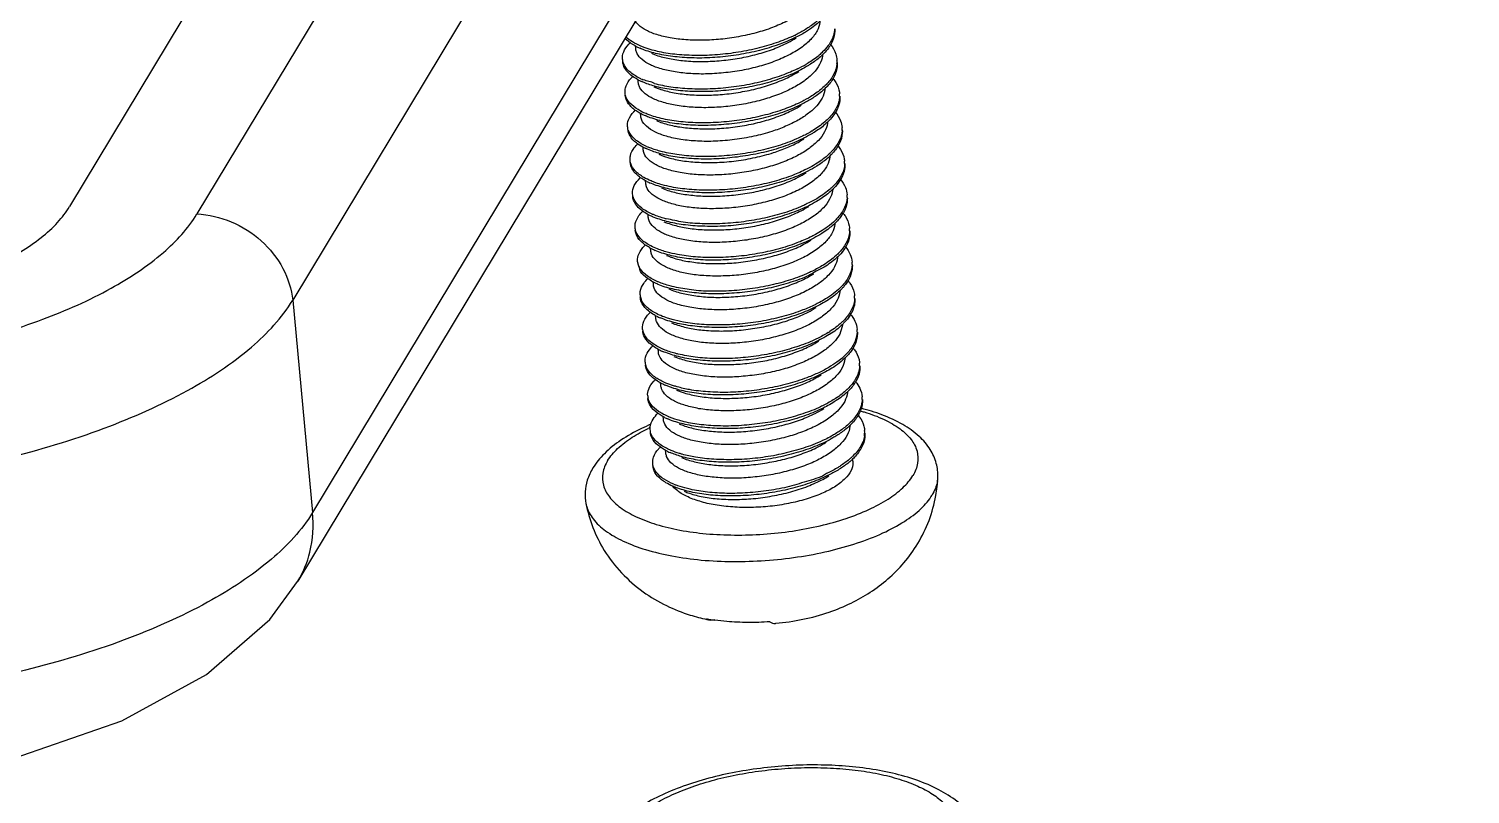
# Model space of a CAD drawing. Header units: millimetres. Extents: x 1833 to 2194, y -395 to -144.
# Drawn here: x 2011.64 to 2027.15, y -367.49 to -359.26 of the extents above; entities that cross this region are included whole.
import ezdxf

# ---------------------------------------------------------------- set-up
doc = ezdxf.new("R2010")
doc.units = ezdxf.units.MM
doc.layers.add('3_ALL_AXES', color=7, linetype='Continuous')

msp = doc.modelspace()

# ---------------------------------------------------------------- linework, layer by layer
at = {"color": 7, "linetype": 'Continuous'}
for p, q in [((2024.485, -340.573), (2012.082, -361.171)), ((2025.869, -340.629), (2013.452, -361.25)), ((2026.899, -341.558), (2014.482, -362.179)), ((2027.146, -343.787), (2014.696, -364.463)), ((2026.989, -344.523), (2014.537, -365.202)), ((2014.482, -362.179), (2014.696, -364.463)), ((2018.473, -362.708), (2018.472, -362.707)), ((2014.535, -365.205), (2014.537, -365.202))]:
    msp.add_line(p, q, dxfattribs=at)
msp.add_lwpolyline([(2008.308, -367.42), (2009.27, -367.422), (2010.432, -367.312), (2011.569, -367.076), (2012.644, -366.703), (2013.556, -366.205), (2014.235, -365.612), (2014.535, -365.205)], dxfattribs=at)
for centre, radius, start, end in [((2019.212, -357.947), 1.535, 296.0234, 296.3529), ((2018.468, -358.884), 0.634, 241.7882, 243.2076), ((2018.499, -358.823), 0.703, 243.2417, 246.4124), ((2019.312, -358.456), 1.37, 295.8692, 300.4412), ((2019.389, -358.589), 1.217, 300.5067, 301.4317), ((2020.082, -359.613), 0.255, 355.0768, 4.4166), ((2018.493, -359.249), 0.631, 241.7849, 243.4554), ((2018.556, -359.087), 0.781, 244.9925, 247.14), ((2018.527, -359.181), 0.707, 243.4561, 244.9939), ((2018.554, -359.124), 0.77, 244.9839, 246.3393), ((2020.109, -359.974), 0.255, 358.0437, 4.0559), ((2018.554, -359.546), 0.704, 243.2236, 246.4004), ((2019.447, -359.322), 1.208, 301.0128, 301.4318), ((2020.139, -360.338), 0.252, 356.4729, 4.46), ((2018.544, -359.98), 0.625, 241.7032, 243.4056), ((2018.617, -359.797), 0.797, 245.6397, 247.1227), ((2018.768, -359.342), 1.277, 254.7664, 254.9106), ((2020.16, -360.699), 0.258, 358.078, 4.0368), ((2018.609, -360.269), 0.707, 243.2093, 246.3885), ((2020.196, -361.063), 0.249, 357.8726, 4.4816), ((2018.597, -360.707), 0.622, 241.7062, 243.3758), ((2018.642, -360.617), 0.722, 243.4172, 246.4188), ((2018.677, -360.506), 0.814, 246.276, 247.115), ((2020.211, -361.424), 0.261, 358.1258, 4.0449), ((2018.632, -361.054), 0.639, 240.7791, 243.1819), ((2018.664, -360.991), 0.71, 243.2012, 246.3773), ((2019.571, -360.799), 1.176, 301.6143, 302.0417), ((2020.255, -361.787), 0.244, 358.2334, 4.5042), ((2018.386, -362.108), 0.168, 184.3956, 200.5575), ((2018.651, -361.433), 0.621, 241.711, 243.3431), ((2018.692, -361.349), 0.714, 243.3834, 246.4346), ((2018.738, -361.214), 0.832, 246.9014, 247.1174), ((2020.264, -362.149), 0.262, 358.181, 4.0766), ((2018.693, -361.766), 0.654, 241.5211, 243.1715), ((2018.72, -361.712), 0.715, 243.1976, 246.3675), ((2019.913, -361.911), 0.692, 313.0814, 314.4017), ((2019.635, -361.54), 1.158, 301.6128, 302.5672), ((2020.311, -362.512), 0.242, 358.1713, 4.4625), ((2018.705, -362.157), 0.622, 241.7187, 243.3105), ((2018.744, -362.08), 0.708, 243.3495, 246.4404), ((2018.442, -362.832), 0.17, 184.6065, 202.2851), ((2020.317, -362.875), 0.263, 358.2367, 4.1272), ((2018.446, -363.198), 0.146, 183.7945, 193.9979), ((2018.754, -362.477), 0.67, 242.3277, 243.1713), ((2018.777, -362.431), 0.72, 243.2013, 246.3591), ((2019.972, -362.641), 0.686, 313.824, 314.4304), ((2019.999, -362.694), 0.65, 314.3305, 316.1967), ((2020.366, -363.237), 0.242, 358.1292, 4.3922), ((2018.762, -362.878), 0.626, 241.7458, 243.2529), ((2018.796, -362.81), 0.703, 243.2894, 246.4328), ((2018.856, -362.64), 0.858, 247.4258, 248.1211), ((2020.372, -363.6), 0.262, 350.9746, 4.1995), ((2018.794, -363.227), 0.641, 241.8346, 243.4797), ((2018.822, -363.173), 0.702, 243.4682, 244.253), ((2018.843, -363.128), 0.752, 244.2617, 246.3388), ((2020.03, -363.396), 0.683, 312.9653, 314.3703), ((2018.787, -363.99), 0.29, 220.8744, 221.9583), ((2018.912, -363.358), 0.865, 247.4214, 248.7187), ((2019.336, -363.428), 2.213, 259.6278, 261.8465)]:
    msp.add_arc(centre, radius, start, end, dxfattribs=at)
for points, start_tangent, end_tangent in [([(2020.095, -358.917), (2020.028, -359.009), (2019.928, -359.095), (2019.797, -359.175), (2019.641, -359.244), (2019.466, -359.301), (2019.277, -359.343), (2019.084, -359.37), (2018.894, -359.381), (2018.711, -359.376), (2018.542, -359.355), (2018.397, -359.32), (2018.283, -359.273), (2018.201, -359.215), (2018.165, -359.172)], (-0.461701, -0.887036), (-0.518286, 0.855207)), ([(2020.155, -359.144), (2020.048, -359.231), (2019.998, -359.264)], (-0.713853, -0.700296), (-0.851895, -0.523712)), ([(2020.168, -359.16), (2020.05, -359.258), (2020.01, -359.285)], (-0.69677, -0.717295), (-0.846397, -0.532552)), ([(2020.153, -359.173), (2020.152, -359.186), (2020.122, -359.279)], (-0.061491, -0.998108), (-0.461701, -0.887036)), ([(2020.122, -359.279), (2020.054, -359.372), (2019.95, -359.461), (2019.814, -359.542), (2019.656, -359.611), (2019.48, -359.667), (2019.288, -359.709), (2019.09, -359.734), (2018.899, -359.744), (2018.719, -359.737), (2018.556, -359.715), (2018.414, -359.679), (2018.302, -359.631), (2018.223, -359.573), (2018.179, -359.507), (2018.172, -359.471)], (-0.461701, -0.887036), (-0.075261, 0.997164)), ([(2020.01, -359.285), (2019.895, -359.349), (2019.709, -359.427), (2019.502, -359.491), (2019.28, -359.536), (2019.052, -359.564), (2018.828, -359.572), (2018.617, -359.561), (2018.427, -359.532), (2018.265, -359.486), (2018.218, -359.467)], (-0.846397, -0.532552), (-0.916165, 0.400801)), ([(2019.885, -359.326), (2019.707, -359.4), (2019.5, -359.463), (2019.278, -359.509), (2019.05, -359.537), (2018.826, -359.545), (2018.615, -359.534), (2018.425, -359.505), (2018.35, -359.486)], (-0.898612, -0.438743), (-0.964323, 0.264729)), ([(2019.998, -359.264), (2019.893, -359.322)], (-0.851895, -0.523712), (-0.896075, -0.443903)), ([(2020.31, -359.258), (2020.298, -359.33), (2020.242, -359.438), (2020.182, -359.507)], (-0.033845, -0.999427), (-0.714369, -0.699769)), ([(2020.312, -359.258), (2020.3, -359.357), (2020.244, -359.465), (2020.197, -359.521)], (0.072144, -0.997394), (-0.693561, -0.720398)), ([(2018.03, -359.583), (2018.029, -359.571), (2018.052, -359.485), (2018.115, -359.406)], (-0.081859, 0.996644), (0.726354, 0.687321)), ([(2018.169, -359.443), (2018.139, -359.426), (2018.055, -359.358)], (-0.881151, 0.472834), (-0.663056, 0.74857)), ([(2018.228, -359.445), (2018.137, -359.399), (2018.064, -359.343)], (-0.922986, 0.384833), (-0.703834, 0.710364)), ([(2018.35, -359.486), (2018.263, -359.459), (2018.228, -359.445)], (-0.964323, 0.264729), (-0.922986, 0.384833)), ([(2018.34, -359.52), (2018.41, -359.547), (2018.552, -359.582), (2018.718, -359.604), (2018.901, -359.609), (2019.093, -359.599), (2019.288, -359.573), (2019.476, -359.531), (2019.652, -359.475), (2019.81, -359.405), (2019.897, -359.356)], (0.915651, -0.401975), (0.846135, 0.532968)), ([(2020.264, -359.427), (2020.265, -359.428), (2020.323, -359.529), (2020.336, -359.594)], (0.639691, -0.768632), (0.076345, -0.997081)), ([(2018.034, -359.609), (2018.03, -359.583)], (-0.244239, 0.969715), (-0.081859, 0.996644)), ([(2018.195, -359.805), (2018.12, -359.756), (2018.053, -359.68), (2018.032, -359.61)], (-0.881057, 0.473011), (-0.081859, 0.996644)), ([(2018.226, -359.795), (2018.118, -359.729), (2018.051, -359.653), (2018.034, -359.609)], (-0.906149, 0.422958), (-0.244239, 0.969715)), ([(2020.149, -359.642), (2020.082, -359.733), (2019.982, -359.82), (2019.852, -359.899), (2019.697, -359.968), (2019.522, -360.025), (2019.332, -360.068), (2019.139, -360.095), (2018.949, -360.106), (2018.766, -360.101), (2018.597, -360.08), (2018.451, -360.045), (2018.336, -359.997), (2018.254, -359.939), (2018.207, -359.873), (2018.199, -359.834)], (-0.461701, -0.887036), (-0.076188, 0.997094)), ([(2020.037, -359.647), (2020.008, -359.665), (2019.838, -359.75), (2019.641, -359.822), (2019.425, -359.877), (2019.2, -359.914), (2018.973, -359.932), (2018.754, -359.931), (2018.552, -359.912), (2018.374, -359.875), (2018.245, -359.829)], (-0.84681, -0.531895), (-0.9159, 0.401405)), ([(2020.182, -359.507), (2020.144, -359.542), (2020.023, -359.628)], (-0.714369, -0.699769), (-0.85322, -0.521552)), ([(2020.197, -359.521), (2020.146, -359.569), (2020.037, -359.647)], (-0.693561, -0.720398), (-0.84681, -0.531895)), ([(2020.18, -359.534), (2020.179, -359.548), (2020.149, -359.642)], (-0.05172, -0.998662), (-0.461701, -0.887036)), ([(2020.336, -359.635), (2020.304, -359.743), (2020.228, -359.85), (2020.209, -359.869)], (-0.0866, -0.996243), (-0.713686, -0.700465)), ([(2020.339, -359.621), (2020.338, -359.662), (2020.306, -359.771), (2020.23, -359.877), (2020.222, -359.885)], (0.076345, -0.997081), (-0.696129, -0.717917)), ([(2018.057, -359.946), (2018.061, -359.893), (2018.106, -359.808), (2018.142, -359.768)], (-0.068841, 0.997628), (0.724635, 0.689133)), ([(2018.374, -359.848), (2018.372, -359.847), (2018.253, -359.806)], (-0.963812, 0.266583), (-0.921361, 0.388707)), ([(2018.367, -359.883), (2018.441, -359.91), (2018.586, -359.946), (2018.755, -359.967), (2018.938, -359.972), (2019.128, -359.961), (2019.321, -359.934), (2019.511, -359.891), (2019.686, -359.834), (2019.842, -359.765), (2019.924, -359.718)], (0.915639, -0.402002), (0.846151, 0.532944)), ([(2019.91, -359.689), (2019.836, -359.723), (2019.639, -359.794), (2019.423, -359.85), (2019.198, -359.887), (2018.971, -359.905), (2018.752, -359.904), (2018.55, -359.885), (2018.374, -359.848)], (-0.899257, -0.437421), (-0.963812, 0.266583)), ([(2020.293, -359.791), (2020.325, -359.837), (2020.362, -359.941), (2020.364, -359.956)], (0.635332, -0.772239), (0.071243, -0.997459)), ([(2018.062, -359.977), (2018.057, -359.946)], (-0.267055, 0.963681), (-0.068841, 0.997628)), ([(2020.209, -359.869), (2020.11, -359.95), (2020.052, -359.989)], (-0.713686, -0.700465), (-0.852039, -0.523479)), ([(2020.222, -359.885), (2020.113, -359.978), (2020.064, -360.01)], (-0.696129, -0.717917), (-0.846417, -0.532521)), ([(2020.207, -359.897), (2020.206, -359.91), (2020.176, -360.004)], (-0.057805, -0.998328), (-0.461701, -0.887036)), ([(2018.236, -360.175), (2018.199, -360.155), (2018.11, -360.084), (2018.064, -360.004), (2018.059, -359.973)], (-0.892466, 0.451115), (-0.068841, 0.997628)), ([(2018.282, -360.17), (2018.197, -360.127), (2018.108, -360.057), (2018.062, -359.977)], (-0.922793, 0.385295), (-0.267055, 0.963681)), ([(2020.064, -360.01), (2019.959, -360.069), (2019.775, -360.148), (2019.568, -360.212), (2019.347, -360.259), (2019.12, -360.288), (2018.895, -360.297), (2018.683, -360.287), (2018.492, -360.259), (2018.328, -360.214), (2018.272, -360.192)], (-0.846417, -0.532521), (-0.916094, 0.400964)), ([(2018.394, -360.245), (2018.459, -360.27), (2018.603, -360.307), (2018.771, -360.328), (2018.951, -360.334), (2019.143, -360.324), (2019.34, -360.298), (2019.533, -360.255), (2019.709, -360.198), (2019.864, -360.13), (2019.951, -360.081)], (0.915693, -0.401877), (0.846136, 0.532967)), ([(2019.939, -360.051), (2019.773, -360.121), (2019.566, -360.185), (2019.345, -360.232), (2019.118, -360.26), (2018.893, -360.27), (2018.681, -360.26), (2018.49, -360.232), (2018.403, -360.211)], (-0.898624, -0.43872), (-0.964213, 0.26513)), ([(2020.176, -360.004), (2020.118, -360.087), (2020.03, -360.167), (2019.917, -360.241), (2019.783, -360.307), (2019.635, -360.362)], (-0.461701, -0.887036), (-0.951995, -0.306113)), ([(2020.052, -359.989), (2019.957, -360.042), (2019.939, -360.051)], (-0.852039, -0.523479), (-0.898624, -0.43872)), ([(2020.364, -359.983), (2020.354, -360.048), (2020.301, -360.156), (2020.204, -360.26), (2020.077, -360.353)], (-0.033647, -0.999434), (-0.853253, -0.521498)), ([(2020.366, -359.983), (2020.356, -360.076), (2020.303, -360.183), (2020.251, -360.245)], (0.071243, -0.997459), (-0.693397, -0.720556)), ([(2018.084, -360.308), (2018.083, -360.3), (2018.104, -360.215), (2018.169, -360.131)], (-0.079745, 0.996815), (0.72616, 0.687525)), ([(2019.635, -360.362), (2019.441, -360.414), (2019.235, -360.449), (2019.029, -360.467), (2018.836, -360.466), (2018.658, -360.448), (2018.502, -360.414), (2018.376, -360.366), (2018.287, -360.307), (2018.236, -360.239), (2018.226, -360.196)], (-0.951995, -0.306113), (-0.079034, 0.996872)), ([(2018.403, -360.211), (2018.326, -360.187), (2018.282, -360.17)], (-0.964213, 0.26513), (-0.922793, 0.385295)), ([(2020.251, -360.245), (2020.206, -360.288), (2020.091, -360.372)], (-0.693397, -0.720556), (-0.8468, -0.531911)), ([(2020.234, -360.259), (2020.233, -360.273), (2020.203, -360.367)], (-0.054271, -0.998526), (-0.461701, -0.887036)), ([(2020.318, -360.152), (2020.375, -360.247), (2020.391, -360.319)], (0.638576, -0.769559), (0.07715, -0.997019)), ([(2018.088, -360.334), (2018.084, -360.308)], (-0.245224, 0.969466), (-0.079745, 0.996815)), ([(2018.248, -360.53), (2018.179, -360.485), (2018.11, -360.41), (2018.086, -360.335)], (-0.880386, 0.474257), (-0.079745, 0.996815)), ([(2018.288, -360.523), (2018.177, -360.458), (2018.108, -360.382), (2018.088, -360.334)], (-0.910923, 0.412577), (-0.245224, 0.969466)), ([(2020.203, -360.367), (2020.136, -360.458), (2020.036, -360.545), (2019.907, -360.624), (2019.752, -360.693), (2019.577, -360.75), (2019.387, -360.793), (2019.193, -360.82), (2019.004, -360.831), (2018.821, -360.826), (2018.651, -360.805), (2018.505, -360.769), (2018.39, -360.722), (2018.308, -360.664), (2018.261, -360.598), (2018.253, -360.559)], (-0.461701, -0.887036), (-0.076117, 0.997099)), ([(2019.964, -360.414), (2019.901, -360.443), (2019.705, -360.516)], (-0.89937, -0.437189), (-0.954344, -0.298709)), ([(2020.091, -360.372), (2020.071, -360.384), (2019.903, -360.47), (2019.707, -360.543)], (-0.8468, -0.531911), (-0.954344, -0.298709)), ([(2020.069, -360.357), (2019.964, -360.414)], (-0.857044, -0.515244), (-0.89937, -0.437189)), ([(2020.391, -360.354), (2020.361, -360.462), (2020.287, -360.568), (2020.263, -360.594)], (-0.062198, -0.998064), (-0.713603, -0.70055)), ([(2020.393, -360.346), (2020.393, -360.381), (2020.363, -360.489), (2020.289, -360.596), (2020.276, -360.61)], (0.07715, -0.997019), (-0.695573, -0.718455)), ([(2018.111, -360.671), (2018.114, -360.623), (2018.156, -360.538), (2018.196, -360.493)], (-0.071336, 0.997452), (0.72449, 0.689285)), ([(2018.299, -360.554), (2018.29, -360.55), (2018.265, -360.538)], (-0.91599, 0.401201), (-0.894088, 0.447892)), ([(2019.707, -360.543), (2019.492, -360.599), (2019.267, -360.637), (2019.04, -360.657), (2018.821, -360.657), (2018.617, -360.638), (2018.438, -360.602), (2018.299, -360.554)], (-0.954344, -0.298709), (-0.91599, 0.401201)), ([(2018.433, -360.574), (2018.307, -360.531)], (-0.964862, 0.262757), (-0.921295, 0.388865)), ([(2019.705, -360.516), (2019.49, -360.572), (2019.265, -360.61), (2019.038, -360.63), (2018.819, -360.63), (2018.615, -360.611), (2018.436, -360.575)], (-0.954344, -0.298709), (-0.96552, 0.260328)), ([(2019.652, -360.59), (2019.8, -360.535), (2019.934, -360.47), (2019.978, -360.443)], (0.951995, 0.306113), (0.846306, 0.532698)), ([(2020.346, -360.516), (2020.375, -360.556), (2020.415, -360.659), (2020.418, -360.681)], (0.636248, -0.771485), (0.070835, -0.997488)), ([(2018.118, -360.707), (2018.111, -360.671)], (-0.295972, 0.955197), (-0.071336, 0.997452)), ([(2018.29, -360.9), (2018.26, -360.883), (2018.168, -360.813), (2018.12, -360.734), (2018.113, -360.698)], (-0.892367, 0.451311), (-0.071336, 0.997452)), ([(2018.336, -360.895), (2018.258, -360.856), (2018.166, -360.786), (2018.118, -360.707)], (-0.922586, 0.385792), (-0.295972, 0.955197)), ([(2020.23, -360.729), (2020.162, -360.822), (2020.058, -360.912), (2019.921, -360.993), (2019.763, -361.061), (2019.587, -361.116), (2019.397, -361.158), (2019.2, -361.184), (2019.009, -361.193), (2018.828, -361.187), (2018.665, -361.165), (2018.524, -361.129), (2018.411, -361.081), (2018.331, -361.023), (2018.287, -360.957), (2018.28, -360.921)], (-0.461701, -0.887036), (-0.074976, 0.997185)), ([(2020.118, -360.735), (2020.023, -360.789), (2019.841, -360.869), (2019.635, -360.934), (2019.414, -360.982), (2019.187, -361.011), (2018.962, -361.022), (2018.749, -361.013), (2018.556, -360.986), (2018.391, -360.942), (2018.326, -360.917)], (-0.846454, -0.532461), (-0.916023, 0.401127)), ([(2018.421, -360.608), (2018.518, -360.643), (2018.675, -360.677), (2018.853, -360.694), (2019.047, -360.695), (2019.252, -360.678), (2019.458, -360.642), (2019.652, -360.59)], (0.91558, -0.402137), (0.951995, 0.306113)), ([(2020.106, -360.714), (2020.021, -360.762), (2019.992, -360.776)], (-0.852199, -0.523217), (-0.898655, -0.438657)), ([(2020.263, -360.594), (2020.172, -360.67), (2020.106, -360.714)], (-0.713603, -0.70055), (-0.852199, -0.523217)), ([(2020.276, -360.61), (2020.175, -360.697), (2020.118, -360.735)], (-0.695573, -0.718455), (-0.846454, -0.532461)), ([(2020.261, -360.622), (2020.26, -360.635), (2020.23, -360.729)], (-0.054783, -0.998498), (-0.461701, -0.887036)), ([(2020.418, -360.708), (2020.41, -360.767), (2020.359, -360.875), (2020.29, -360.956)], (-0.033131, -0.999451), (-0.714531, -0.699604)), ([(2020.42, -360.708), (2020.412, -360.794), (2020.361, -360.902), (2020.305, -360.97)], (0.070835, -0.997488), (-0.693203, -0.720742)), ([(2018.137, -361.033), (2018.137, -361.03), (2018.155, -360.945), (2018.218, -360.861), (2018.223, -360.855)], (-0.076495, 0.99707), (0.726049, 0.687643)), ([(2018.448, -360.97), (2018.518, -360.997), (2018.66, -361.032), (2018.826, -361.053), (2019.008, -361.059), (2019.2, -361.049), (2019.395, -361.023), (2019.583, -360.981), (2019.76, -360.925), (2019.918, -360.855), (2020.005, -360.806)], (0.915653, -0.40197), (0.846134, 0.53297)), ([(2019.992, -360.776), (2019.839, -360.842), (2019.633, -360.907), (2019.412, -360.955), (2019.185, -360.984), (2018.96, -360.995), (2018.747, -360.986), (2018.554, -360.959), (2018.457, -360.936)], (-0.898655, -0.438657), (-0.964109, 0.265507)), ([(2020.373, -360.878), (2020.427, -360.966), (2020.445, -361.043)], (0.636693, -0.771117), (0.077642, -0.996981)), ([(2018.142, -361.059), (2018.137, -361.033)], (-0.245348, 0.969435), (-0.076495, 0.99707)), ([(2018.457, -360.936), (2018.389, -360.915), (2018.336, -360.895)], (-0.964109, 0.265507), (-0.922586, 0.385792)), ([(2020.29, -360.956), (2020.265, -360.979), (2020.132, -361.077)], (-0.714531, -0.699604), (-0.852426, -0.522848)), ([(2020.305, -360.97), (2020.267, -361.007), (2020.145, -361.097)], (-0.693203, -0.720742), (-0.84676, -0.531975)), ([(2020.288, -360.985), (2020.287, -360.998), (2020.257, -361.092)], (-0.057863, -0.998325), (-0.461701, -0.887036)), ([(2008.306, -362.329), (2009.109, -362.322), (2009.908, -362.227), (2010.651, -362.05), (2011.288, -361.804), (2011.553, -361.659), (2011.776, -361.504), (2011.954, -361.34), (2012.082, -361.171)], (0.998822, -0.048523), (0.515848, 0.85668)), ([(2018.302, -361.255), (2018.238, -361.214), (2018.167, -361.139), (2018.139, -361.06)], (-0.880424, 0.474188), (-0.076495, 0.99707)), ([(2018.35, -361.251), (2018.236, -361.187), (2018.165, -361.112), (2018.142, -361.059)], (-0.91548, 0.402364), (-0.245348, 0.969435)), ([(2020.257, -361.092), (2020.19, -361.183), (2020.089, -361.271), (2019.959, -361.349), (2019.805, -361.418), (2019.629, -361.475), (2019.438, -361.518), (2019.243, -361.545), (2019.053, -361.556), (2018.87, -361.551), (2018.701, -361.529), (2018.555, -361.493), (2018.441, -361.445), (2018.361, -361.388), (2018.315, -361.322), (2018.307, -361.284)], (-0.461701, -0.887036), (-0.076011, 0.997107)), ([(2020.145, -361.097), (2020.134, -361.104), (2019.968, -361.191), (2019.773, -361.264), (2019.56, -361.321), (2019.335, -361.361), (2019.108, -361.381), (2018.887, -361.382), (2018.683, -361.365), (2018.502, -361.33), (2018.353, -361.279)], (-0.84676, -0.531975), (-0.91612, 0.400905)), ([(2018.475, -361.333), (2018.549, -361.36), (2018.694, -361.396), (2018.863, -361.417), (2019.046, -361.422), (2019.236, -361.411), (2019.429, -361.384), (2019.619, -361.341), (2019.794, -361.284), (2019.95, -361.215), (2020.032, -361.168)], (0.915639, -0.402003), (0.84615, 0.532944)), ([(2020.017, -361.139), (2019.966, -361.163), (2019.771, -361.237), (2019.558, -361.294), (2019.333, -361.333), (2019.105, -361.354), (2018.885, -361.355), (2018.681, -361.338), (2018.5, -361.302), (2018.486, -361.299)], (-0.899476, -0.43697), (-0.964847, 0.262811)), ([(2020.132, -361.077), (2020.017, -361.139)], (-0.852426, -0.522848), (-0.899476, -0.43697)), ([(2020.445, -361.072), (2020.418, -361.18), (2020.347, -361.287), (2020.317, -361.319)], (-0.037649, -0.999291), (-0.713594, -0.700559)), ([(2020.447, -361.071), (2020.447, -361.099), (2020.42, -361.208), (2020.349, -361.314), (2020.331, -361.334)], (0.077642, -0.996981), (-0.695102, -0.718911)), ([(2007.972, -362.93), (2008.963, -362.929), (2009.966, -362.834), (2010.926, -362.649), (2011.795, -362.383), (2012.529, -362.049), (2013.091, -361.664), (2013.452, -361.25)], (0.998827, -0.048425), (0.5162, 0.856468)), ([(2013.452, -361.25), (2013.82, -361.334), (2014.144, -361.539), (2014.376, -361.836), (2014.482, -362.179)], (0.998822, -0.048523), (0.101706, -0.994814)), ([(2018.165, -361.395), (2018.167, -361.353), (2018.206, -361.268), (2018.249, -361.219)], (-0.074141, 0.997248), (0.72362, 0.690198)), ([(2018.486, -361.299), (2018.361, -361.256)], (-0.964847, 0.262811), (-0.921273, 0.388916)), ([(2020.317, -361.319), (2020.234, -361.389), (2020.159, -361.439)], (-0.713594, -0.700559), (-0.85237, -0.522938)), ([(2020.331, -361.334), (2020.236, -361.416), (2020.172, -361.46)], (-0.695102, -0.718911), (-0.846506, -0.532379)), ([(2020.315, -361.346), (2020.313, -361.361), (2020.284, -361.454)], (-0.052947, -0.998597), (-0.461701, -0.887036)), ([(2020.4, -361.24), (2020.426, -361.275), (2020.468, -361.378), (2020.472, -361.406)], (0.636993, -0.77087), (0.070889, -0.997484)), ([(2018.173, -361.437), (2018.165, -361.395)], (-0.324414, 0.945915), (-0.074141, 0.997248)), ([(2018.32, -361.612), (2018.226, -361.542), (2018.175, -361.464), (2018.167, -361.423)], (-0.872607, 0.488422), (-0.074141, 0.997248)), ([(2018.389, -361.619), (2018.318, -361.585), (2018.224, -361.515), (2018.173, -361.437)], (-0.922372, 0.386302), (-0.324414, 0.945915)), ([(2020.284, -361.454), (2020.216, -361.547), (2020.112, -361.636), (2019.976, -361.717), (2019.817, -361.786), (2019.642, -361.841), (2019.452, -361.883), (2019.256, -361.909), (2019.064, -361.918), (2018.883, -361.912), (2018.72, -361.89), (2018.578, -361.854), (2018.466, -361.806), (2018.386, -361.748), (2018.341, -361.682), (2018.334, -361.646)], (-0.461701, -0.887036), (-0.074969, 0.997186)), ([(2020.172, -361.46), (2020.087, -361.509), (2019.906, -361.589), (2019.702, -361.655), (2019.482, -361.704), (2019.254, -361.735), (2019.029, -361.747), (2018.815, -361.739), (2018.621, -361.713), (2018.454, -361.67), (2018.38, -361.642)], (-0.846506, -0.532379), (-0.915956, 0.401279)), ([(2020.046, -361.501), (2019.904, -361.562), (2019.7, -361.628), (2019.48, -361.677), (2019.252, -361.708), (2019.027, -361.719), (2018.813, -361.712), (2018.619, -361.686), (2018.511, -361.661)], (-0.898704, -0.438556), (-0.964015, 0.265846)), ([(2020.159, -361.439), (2020.085, -361.481), (2020.046, -361.501)], (-0.85237, -0.522938), (-0.898704, -0.438556)), ([(2020.472, -361.433), (2020.465, -361.485), (2020.417, -361.593), (2020.344, -361.681)], (-0.032387, -0.999475), (-0.714496, -0.69964)), ([(2020.474, -361.433), (2020.467, -361.513), (2020.419, -361.621), (2020.36, -361.695)], (0.070889, -0.997484), (-0.692979, -0.720958)), ([(2018.191, -361.758), (2018.207, -361.675), (2018.267, -361.591), (2018.278, -361.58)], (-0.072435, 0.997373), (0.725944, 0.687753)), ([(2018.511, -361.661), (2018.452, -361.643), (2018.389, -361.619)], (-0.964015, 0.265846), (-0.922372, 0.386302)), ([(2018.502, -361.695), (2018.567, -361.72), (2018.712, -361.756), (2018.879, -361.778), (2019.061, -361.784), (2019.252, -361.774), (2019.45, -361.747), (2019.642, -361.704), (2019.818, -361.648), (2019.973, -361.58), (2020.059, -361.531)], (0.915691, -0.401884), (0.846138, 0.532964)), ([(2020.428, -361.604), (2020.478, -361.685), (2020.499, -361.768)], (0.63445, -0.772964), (0.077738, -0.996974)), ([(2018.196, -361.784), (2018.192, -361.76), (2018.191, -361.758)], (-0.24447, 0.969657), (-0.072435, 0.997373)), ([(2018.357, -361.98), (2018.298, -361.943), (2018.224, -361.869), (2018.194, -361.787), (2018.193, -361.785)], (-0.880474, 0.474094), (-0.072435, 0.997373)), ([(2018.411, -361.98), (2018.296, -361.916), (2018.222, -361.842), (2018.196, -361.784)], (-0.91983, 0.392316), (-0.24447, 0.969657)), ([(2020.311, -361.817), (2020.244, -361.908), (2020.143, -361.996), (2020.013, -362.075), (2019.858, -362.143), (2019.683, -362.2), (2019.492, -362.243), (2019.295, -362.27), (2019.105, -362.281), (2018.923, -362.275), (2018.754, -362.254), (2018.608, -362.218), (2018.494, -362.17), (2018.414, -362.112), (2018.369, -362.047), (2018.361, -362.009)], (-0.461701, -0.887036), (-0.075973, 0.99711)), ([(2020.199, -361.822), (2020.197, -361.823), (2020.032, -361.911), (2019.839, -361.985), (2019.627, -362.043), (2019.402, -362.084), (2019.175, -362.105), (2018.954, -362.108), (2018.748, -362.091), (2018.566, -362.057), (2018.413, -362.007), (2018.407, -362.004)], (-0.846673, -0.532114), (-0.916247, 0.400615)), ([(2020.188, -361.801), (2020.071, -361.864)], (-0.851591, -0.524207), (-0.899575, -0.436767)), ([(2020.344, -361.681), (2020.326, -361.698), (2020.195, -361.796)], (-0.714496, -0.69964), (-0.847657, -0.530544)), ([(2020.36, -361.695), (2020.328, -361.725), (2020.199, -361.822)], (-0.692979, -0.720958), (-0.846673, -0.532114)), ([(2020.342, -361.711), (2020.341, -361.723), (2020.311, -361.817)], (-0.062398, -0.998051), (-0.461701, -0.887036)), ([(2020.499, -361.795), (2020.475, -361.899), (2020.406, -362.006), (2020.371, -362.044)], (-0.030877, -0.999523), (-0.713649, -0.700504)), ([(2020.501, -361.796), (2020.501, -361.818), (2020.477, -361.926), (2020.408, -362.033), (2020.385, -362.059)], (0.077738, -0.996974), (-0.69471, -0.71929)), ([(2018.219, -362.12), (2018.22, -362.083), (2018.257, -361.998), (2018.303, -361.944)], (-0.076961, 0.997034), (0.722741, 0.691119)), ([(2018.529, -362.057), (2018.593, -362.082), (2018.735, -362.118), (2018.899, -362.14), (2019.079, -362.147), (2019.27, -362.137), (2019.467, -362.111), (2019.659, -362.069), (2019.835, -362.014), (2019.994, -361.945), (2020.086, -361.893)], (0.9157, -0.401862), (0.846124, 0.532986)), ([(2020.071, -361.864), (2020.03, -361.884), (2019.837, -361.958), (2019.625, -362.016), (2019.4, -362.056), (2019.173, -362.078), (2018.952, -362.081), (2018.746, -362.064), (2018.564, -362.03), (2018.54, -362.024)], (-0.899575, -0.436767), (-0.964802, 0.262978)), ([(2020.454, -361.965), (2020.476, -361.994), (2020.521, -362.097), (2020.525, -362.131)], (0.637599, -0.770368), (0.071346, -0.997452)), ([(2018.54, -362.024), (2018.414, -361.981)], (-0.964802, 0.262978), (-0.921302, 0.388847)), ([(2020.371, -362.044), (2020.296, -362.108), (2020.213, -362.164)], (-0.713649, -0.700504), (-0.852546, -0.522652)), ([(2020.385, -362.059), (2020.298, -362.135), (2020.226, -362.185)], (-0.69471, -0.71929), (-0.846567, -0.532283)), ([(2020.369, -362.071), (2020.368, -362.084), (2020.338, -362.179)], (-0.050333, -0.998732), (-0.461701, -0.887036)), ([(2010.845, -364.001), (2011.396, -363.879), (2012.456, -363.554), (2013.352, -363.148), (2014.039, -362.682), (2014.482, -362.179)], (0.981151, 0.193242), (0.520508, 0.853857)), ([(2018.381, -362.341), (2018.285, -362.272), (2018.231, -362.194), (2018.221, -362.148)], (-0.878931, 0.476949), (-0.076961, 0.997034)), ([(2018.443, -362.344), (2018.379, -362.314), (2018.283, -362.245), (2018.229, -362.166)], (-0.92216, 0.386809), (-0.352333, 0.935875)), ([(2020.338, -362.179), (2020.271, -362.271), (2020.168, -362.36), (2020.033, -362.441), (2019.875, -362.51), (2019.699, -362.565), (2019.511, -362.607), (2019.315, -362.633), (2019.124, -362.643), (2018.942, -362.637), (2018.776, -362.616), (2018.635, -362.58), (2018.522, -362.533), (2018.441, -362.474), (2018.396, -362.408), (2018.388, -362.371)], (-0.461701, -0.887036), (-0.075089, 0.997177)), ([(2020.226, -362.185), (2020.151, -362.228), (2019.972, -362.31), (2019.768, -362.377), (2019.549, -362.427), (2019.322, -362.459), (2019.097, -362.471), (2018.882, -362.465), (2018.686, -362.44), (2018.517, -362.398), (2018.434, -362.366)], (-0.846567, -0.532283), (-0.915899, 0.401409)), ([(2018.556, -362.42), (2018.625, -362.446), (2018.767, -362.482), (2018.933, -362.503), (2019.115, -362.509), (2019.307, -362.499), (2019.502, -362.472), (2019.691, -362.431), (2019.867, -362.375), (2020.025, -362.306), (2020.113, -362.255)], (0.915655, -0.401965), (0.846133, 0.532972)), ([(2020.1, -362.226), (2019.97, -362.283), (2019.766, -362.35), (2019.547, -362.4), (2019.32, -362.432), (2019.095, -362.444), (2018.88, -362.438), (2018.684, -362.413), (2018.564, -362.385)], (-0.898769, -0.438423), (-0.963936, 0.266135)), ([(2020.213, -362.164), (2020.149, -362.201), (2020.1, -362.226)], (-0.852546, -0.522652), (-0.898769, -0.438423)), ([(2020.526, -362.158), (2020.521, -362.204), (2020.475, -362.312), (2020.398, -362.406)], (-0.031522, -0.999503), (-0.714353, -0.699785)), ([(2020.528, -362.158), (2020.523, -362.231), (2020.477, -362.339), (2020.414, -362.419)], (0.071346, -0.997452), (-0.692707, -0.721219)), ([(2018.245, -362.483), (2018.259, -362.405), (2018.316, -362.32), (2018.332, -362.305)], (-0.069079, 0.997611), (0.725855, 0.687848)), ([(2018.564, -362.385), (2018.515, -362.371), (2018.443, -362.344)], (-0.963936, 0.266135), (-0.92216, 0.386809)), ([(2020.414, -362.419), (2020.389, -362.444), (2020.26, -362.543), (2020.253, -362.547)], (-0.692707, -0.721219), (-0.84656, -0.532293)), ([(2020.386, -362.417), (2020.258, -362.515)], (-0.730288, -0.68314), (-0.842736, -0.538327)), ([(2020.396, -362.437), (2020.394, -362.448), (2020.365, -362.542)], (-0.068083, -0.99768), (-0.461701, -0.887036)), ([(2020.483, -362.33), (2020.529, -362.404), (2020.553, -362.493)], (0.631789, -0.775141), (0.077377, -0.997002)), ([(2018.25, -362.509), (2018.246, -362.49), (2018.245, -362.483)], (-0.242526, 0.970145), (-0.069079, 0.997611)), ([(2018.411, -362.705), (2018.358, -362.672), (2018.281, -362.598), (2018.248, -362.517), (2018.248, -362.51)], (-0.880548, 0.473957), (-0.069079, 0.997611)), ([(2018.472, -362.707), (2018.356, -362.645), (2018.279, -362.571), (2018.25, -362.509)], (-0.923374, 0.383902), (-0.242526, 0.970145)), ([(2020.253, -362.547), (2020.097, -362.631), (2019.906, -362.706), (2019.694, -362.765), (2019.47, -362.807), (2019.242, -362.83), (2019.021, -362.833), (2018.814, -362.818), (2018.63, -362.785), (2018.476, -362.735), (2018.461, -362.729)], (-0.84656, -0.532293), (-0.916304, 0.400484)), ([(2020.125, -362.589), (2020.095, -362.604), (2019.903, -362.679), (2019.692, -362.738), (2019.467, -362.779), (2019.24, -362.802), (2019.019, -362.806), (2018.812, -362.791), (2018.628, -362.757), (2018.594, -362.749)], (-0.89966, -0.436592), (-0.964731, 0.263236)), ([(2020.365, -362.542), (2020.3, -362.631), (2020.202, -362.717), (2020.075, -362.795), (2019.926, -362.863), (2019.756, -362.92), (2019.569, -362.964), (2019.376, -362.992), (2019.187, -363.005)], (-0.461701, -0.887036), (-0.999651, -0.026405)), ([(2020.242, -362.526), (2020.125, -362.589)], (-0.851586, -0.524215), (-0.89966, -0.436592)), ([(2020.553, -362.52), (2020.532, -362.617), (2020.466, -362.725), (2020.358, -362.827), (2020.267, -362.889)], (-0.031713, -0.999497), (-0.852719, -0.52237)), ([(2020.555, -362.52), (2020.555, -362.536), (2020.534, -362.645), (2020.468, -362.752), (2020.439, -362.784)], (0.077377, -0.997002), (-0.694399, -0.71959)), ([(2018.273, -362.845), (2018.273, -362.813), (2018.307, -362.728), (2018.356, -362.67)], (-0.079497, 0.996835), (0.721805, 0.692096)), ([(2019.187, -363.005), (2019, -363.002), (2018.825, -362.982), (2018.674, -362.947), (2018.555, -362.898), (2018.472, -362.841), (2018.424, -362.774), (2018.415, -362.734)], (-0.999651, -0.026405), (-0.077457, 0.996996)), ([(2018.594, -362.749), (2018.473, -362.708)], (-0.964731, 0.263236), (-0.923985, 0.382429)), ([(2018.583, -362.782), (2018.657, -362.81), (2018.802, -362.846), (2018.971, -362.866), (2019.154, -362.871), (2019.344, -362.86), (2019.537, -362.834), (2019.726, -362.791), (2019.902, -362.734), (2020.057, -362.665), (2020.14, -362.618)], (0.915638, -0.402003), (0.84615, 0.532945)), ([(2020.507, -362.689), (2020.526, -362.713), (2020.573, -362.815), (2020.579, -362.856)], (0.638102, -0.769952), (0.072126, -0.997396)), ([(2018.443, -363.07), (2018.344, -363.002), (2018.287, -362.924), (2018.275, -362.872)], (-0.885603, 0.464444), (-0.079876, 0.996805)), ([(2018.497, -363.069), (2018.44, -363.042), (2018.341, -362.974), (2018.285, -362.896)], (-0.921956, 0.387294), (-0.379679, 0.925118)), ([(2020.392, -362.904), (2020.325, -362.996), (2020.222, -363.084), (2020.088, -363.165), (2019.93, -363.234), (2019.754, -363.29), (2019.566, -363.332), (2019.371, -363.358), (2019.179, -363.368), (2018.997, -363.362), (2018.831, -363.341), (2018.69, -363.305), (2018.576, -363.258), (2018.495, -363.2), (2018.45, -363.133), (2018.442, -363.096)], (-0.461701, -0.887036), (-0.075171, 0.997171)), ([(2020.267, -362.889), (2020.212, -362.921), (2020.154, -362.951)], (-0.852719, -0.52237), (-0.898849, -0.438259)), ([(2020.439, -362.784), (2020.36, -362.854), (2020.28, -362.91)], (-0.694399, -0.71959), (-0.846631, -0.53218)), ([(2020.423, -362.795), (2020.422, -362.809), (2020.392, -362.904)], (-0.049126, -0.998793), (-0.461701, -0.887036)), ([(2020.58, -362.883), (2020.576, -362.922), (2020.533, -363.031), (2020.452, -363.131)], (-0.030652, -0.99953), (-0.71408, -0.700064)), ([(2020.581, -362.883), (2020.579, -362.946), (2020.538, -363.054), (2020.468, -363.144)], (0.072741, -0.997351), (-0.69199, -0.721907)), ([(2018.3, -363.208), (2018.311, -363.135), (2018.366, -363.05), (2018.386, -363.03)], (-0.06685, 0.997763), (0.725609, 0.688108)), ([(2020.154, -362.951), (2020.035, -363.003), (2019.833, -363.071), (2019.614, -363.122), (2019.387, -363.155), (2019.162, -363.169)], (-0.898849, -0.438259), (-0.999826, -0.018635)), ([(2020.28, -362.91), (2020.214, -362.948), (2020.037, -363.03), (2019.835, -363.098), (2019.616, -363.149), (2019.389, -363.182), (2019.164, -363.196)], (-0.846631, -0.53218), (-0.999826, -0.018635)), ([(2019.204, -363.233), (2019.393, -363.221), (2019.586, -363.192), (2019.772, -363.148), (2019.942, -363.092), (2020.091, -363.024), (2020.167, -362.98)], (0.999651, 0.026405), (0.846169, 0.532915)), ([(2020.537, -363.055), (2020.581, -363.123), (2020.607, -363.218)], (0.63085, -0.775904), (0.076524, -0.997068)), ([(2019.164, -363.196), (2018.948, -363.191), (2018.751, -363.167), (2018.581, -363.126), (2018.488, -363.091)], (-0.999826, -0.018635), (-0.915852, 0.401516)), ([(2018.618, -363.11), (2018.578, -363.098), (2018.497, -363.069)], (-0.963873, 0.266363), (-0.921956, 0.387294)), ([(2018.61, -363.145), (2018.692, -363.175), (2018.843, -363.21), (2019.017, -363.23), (2019.204, -363.233)], (0.915593, -0.402105), (0.999651, 0.026405)), ([(2019.162, -363.169), (2018.946, -363.163), (2018.749, -363.14), (2018.618, -363.11)], (-0.999826, -0.018635), (-0.963873, 0.266363)), ([(2020.447, -363.136), (2020.321, -363.235), (2020.295, -363.251)], (-0.72145, -0.692467), (-0.851617, -0.524164)), ([(2020.453, -363.159), (2020.329, -363.258), (2020.307, -363.272)], (-0.715135, -0.698986), (-0.846437, -0.53249)), ([(2020.449, -363.163), (2020.448, -363.173), (2020.419, -363.266)], (-0.071204, -0.997462), (-0.461701, -0.887036)), ([(2018.465, -363.43), (2018.424, -363.405), (2018.342, -363.333), (2018.304, -363.252), (2018.302, -363.235)], (-0.880789, 0.47351), (-0.065826, 0.997831)), ([(2018.526, -363.432), (2018.416, -363.374), (2018.336, -363.301), (2018.304, -363.233)], (-0.923361, 0.383933), (-0.240602, 0.970624)), ([(2020.419, -363.266), (2020.352, -363.358), (2020.25, -363.446), (2020.118, -363.526), (2019.964, -363.594), (2019.787, -363.651), (2019.595, -363.694), (2019.397, -363.721), (2019.205, -363.731), (2019.024, -363.725), (2018.856, -363.703), (2018.712, -363.666), (2018.599, -363.618), (2018.521, -363.561), (2018.477, -363.495), (2018.469, -363.458)], (-0.461701, -0.887036), (-0.075797, 0.997123)), ([(2020.307, -363.272), (2020.169, -363.347), (2019.981, -363.424), (2019.771, -363.484), (2019.548, -363.528), (2019.321, -363.553), (2019.099, -363.559), (2018.89, -363.545), (2018.703, -363.514), (2018.546, -363.467), (2018.515, -363.454)], (-0.846437, -0.53249), (-0.916281, 0.400536)), ([(2018.637, -363.507), (2018.701, -363.532), (2018.843, -363.568), (2019.007, -363.59), (2019.186, -363.597), (2019.378, -363.587), (2019.575, -363.561), (2019.768, -363.519), (2019.944, -363.464), (2020.102, -363.395), (2020.194, -363.343)], (0.915703, -0.401857), (0.846125, 0.532985)), ([(2020.179, -363.314), (2020.159, -363.324), (2019.969, -363.399), (2019.759, -363.46), (2019.535, -363.502), (2019.308, -363.526), (2019.085, -363.531), (2018.877, -363.517), (2018.692, -363.485), (2018.647, -363.473)], (-0.899725, -0.436457), (-0.964642, 0.263563)), ([(2020.295, -363.251), (2020.179, -363.314)], (-0.851617, -0.524164), (-0.899725, -0.436457)), ([(2020.607, -363.245), (2020.588, -363.336), (2020.525, -363.443), (2020.479, -363.494)], (-0.031997, -0.999488), (-0.713898, -0.70025)), ([(2020.609, -363.245), (2020.594, -363.353), (2020.534, -363.461), (2020.494, -363.508)], (0.074323, -0.997234), (-0.693855, -0.720115)), ([(2018.327, -363.57), (2018.327, -363.543), (2018.358, -363.457), (2018.411, -363.394)], (-0.081467, 0.996676), (0.724789, 0.688971)), ([(2018.647, -363.473), (2018.536, -363.436)], (-0.964642, 0.263563), (-0.927952, 0.3727)), ([(2020.479, -363.494), (2020.419, -363.546), (2020.321, -363.614)], (-0.713898, -0.70025), (-0.852881, -0.522105)), ([(2020.494, -363.508), (2020.433, -363.564), (2020.334, -363.634)], (-0.693855, -0.720115), (-0.846776, -0.53195)), ([(2020.477, -363.52), (2020.476, -363.534), (2020.446, -363.629)], (-0.04927, -0.998785), (-0.461701, -0.887036)), ([(2020.561, -363.414), (2020.575, -363.432), (2020.626, -363.534), (2020.633, -363.581)], (0.638243, -0.769835), (0.073131, -0.997322)), ([(2018.341, -363.626), (2018.327, -363.57)], (-0.406408, 0.913692), (-0.081467, 0.996676)), ([(2018.492, -363.792), (2018.411, -363.738), (2018.347, -363.662), (2018.329, -363.597)], (-0.881458, 0.472262), (-0.082745, 0.996571)), ([(2018.551, -363.794), (2018.501, -363.771), (2018.4, -363.703), (2018.341, -363.626)], (-0.921768, 0.387743), (-0.406408, 0.913692)), ([(2020.446, -363.629), (2020.379, -363.721), (2020.278, -363.808), (2020.145, -363.889), (2019.988, -363.958), (2019.812, -364.014), (2019.624, -364.056), (2019.43, -364.082), (2019.238, -364.093), (2019.056, -364.087), (2018.889, -364.066), (2018.746, -364.031), (2018.633, -363.984), (2018.55, -363.926), (2018.504, -363.859), (2018.496, -363.821)], (-0.461701, -0.887036), (-0.075687, 0.997132)), ([(2020.334, -363.634), (2020.293, -363.659), (2020.12, -363.743), (2019.922, -363.813), (2019.706, -363.867), (2019.48, -363.903), (2019.254, -363.92), (2019.036, -363.918), (2018.836, -363.897), (2018.66, -363.859), (2018.542, -363.816)], (-0.846776, -0.53195), (-0.915844, 0.401535)), ([(2020.208, -363.676), (2020.1, -363.724), (2019.899, -363.792), (2019.681, -363.845), (2019.455, -363.879), (2019.229, -363.893), (2019.012, -363.889), (2018.814, -363.866), (2018.672, -363.835)], (-0.898941, -0.43807), (-0.963827, 0.266529)), ([(2020.321, -363.614), (2020.276, -363.641), (2020.208, -363.676)], (-0.852881, -0.522105), (-0.898941, -0.43807)), ([(2020.631, -363.641), (2020.591, -363.749), (2020.507, -363.855), (2020.482, -363.878)], (-0.157391, -0.987536), (-0.745652, -0.666335)), ([(2020.635, -363.608), (2020.635, -363.653), (2020.601, -363.761), (2020.524, -363.867), (2020.507, -363.884)], (0.07577, -0.997125), (-0.714771, -0.699358)), ([(2018.354, -363.933), (2018.363, -363.865), (2018.415, -363.78), (2018.439, -363.755)], (-0.065803, 0.997833), (0.724551, 0.689221)), ([(2018.672, -363.835), (2018.641, -363.826), (2018.551, -363.794)], (-0.963827, 0.266529), (-0.921768, 0.387743)), ([(2018.664, -363.87), (2018.733, -363.896), (2018.875, -363.931), (2019.04, -363.953), (2019.222, -363.959), (2019.414, -363.949), (2019.61, -363.922), (2019.798, -363.881), (2019.974, -363.825), (2020.133, -363.756), (2020.221, -363.705)], (0.915657, -0.401959), (0.846131, 0.532974)), ([(2018.358, -363.958), (2018.356, -363.95), (2018.354, -363.933)], (-0.238175, 0.971222), (-0.065803, 0.997833)), ([(2018.569, -364.179), (2018.495, -364.141), (2018.406, -364.07), (2018.361, -363.991), (2018.356, -363.96)], (-0.916111, 0.400924), (-0.068578, 0.997646)), ([(2018.58, -364.157), (2018.476, -364.103), (2018.394, -364.03), (2018.358, -363.958)], (-0.923279, 0.384129), (-0.238175, 0.971222)), ([(2020.508, -363.911), (2020.508, -363.925), (2020.487, -364.011), (2020.424, -364.097), (2020.324, -364.178), (2020.189, -364.25), (2020.026, -364.312), (2019.841, -364.359), (2019.643, -364.392), (2019.439, -364.407), (2019.238, -364.404), (2019.048, -364.384), (2018.878, -364.347), (2018.734, -364.295), (2018.673, -364.264)], (0.079455, -0.996838), (-0.861988, 0.506929)), ([(2020.349, -363.976), (2020.232, -364.039)], (-0.851683, -0.524057), (-0.899766, -0.436372)), ([(2020.482, -363.878), (2020.383, -363.954), (2020.349, -363.976)], (-0.745652, -0.666335), (-0.851683, -0.524057)), ([(2020.495, -363.896), (2020.406, -363.967), (2020.361, -363.997)], (-0.731703, -0.681623), (-0.846406, -0.532538)), ([(2020.361, -363.997), (2020.251, -364.058), (2020.067, -364.137), (2019.86, -364.201), (2019.639, -364.247), (2019.412, -364.275), (2019.188, -364.284), (2018.977, -364.274), (2018.786, -364.245), (2018.623, -364.2), (2018.569, -364.179)], (-0.846406, -0.532538), (-0.916111, 0.400924)), ([(2018.691, -364.232), (2018.732, -364.249), (2018.876, -364.289), (2019.046, -364.314), (2019.236, -364.321), (2019.436, -364.312), (2019.64, -364.284), (2019.838, -364.24), (2020.022, -364.179), (2020.184, -364.105), (2020.248, -364.068)], (0.915909, -0.401387), (0.846275, 0.532747)), ([(2020.232, -364.039), (2020.224, -364.044), (2020.035, -364.12), (2019.825, -364.182), (2019.602, -364.225), (2019.375, -364.25), (2019.152, -364.256), (2018.943, -364.243), (2018.756, -364.212), (2018.701, -364.198)], (-0.899766, -0.436372), (-0.96454, 0.263938)), ([(2018.673, -364.264), (2018.623, -364.23), (2018.571, -364.184)], (-0.861988, 0.506929), (-0.668554, 0.743664)), ([(2018.701, -364.198), (2018.598, -364.164)], (-0.96454, 0.263938), (-0.931739, 0.363128)), ([(2014.696, -364.463), (2014.253, -364.964)], (-0.522893, -0.852398), (-0.760192, -0.649698)), ([(2014.537, -365.202), (2014.667, -364.888), (2014.696, -364.463)], (0.515359, 0.856974), (-0.101706, 0.994815)), ([(2014.253, -364.964), (2013.566, -365.428), (2012.67, -365.833), (2011.609, -366.158), (2010.438, -366.387), (2009.214, -366.509), (2007.999, -366.516)], (-0.760192, -0.649698), (-0.999129, 0.041736)), ([(2018.974, -365.62), (2018.967, -365.618), (2018.937, -365.605)], (-0.981012, 0.193945), (-0.851856, 0.523776)), ([(2019.022, -365.617), (2018.997, -365.622), (2018.974, -365.62)], (-0.957357, -0.288907), (-0.981012, 0.193945)), ([(2019.613, -365.638), (2019.378, -365.645), (2019.15, -365.634), (2019.022, -365.619)], (-0.997709, -0.067646), (-0.989854, 0.142088)), ([(2019.613, -365.638), (2019.642, -365.651), (2019.672, -365.655), (2019.677, -365.654)], (0.851856, -0.523776), (0.995867, 0.090827)), ([(2021.868, -367.857), (2021.774, -367.711), (2021.629, -367.571), (2021.432, -367.445), (2021.195, -367.343), (2020.932, -367.267), (2020.651, -367.215), (2020.355, -367.186), (2020.051, -367.178), (2019.743, -367.191), (2019.436, -367.225), (2019.137, -367.278), (2018.851, -367.352), (2018.583, -367.445), (2018.337, -367.558), (2018.122, -367.693), (2017.947, -367.844), (2017.825, -368.003)], (-0.436117, 0.89989), (-0.515848, -0.85668)), ([(2018.062, -367.886), (2018.155, -367.768), (2018.289, -367.655), (2018.46, -367.55), (2018.664, -367.456), (2018.897, -367.373), (2019.152, -367.306), (2019.423, -367.255), (2019.703, -367.222), (2019.987, -367.207), (2020.265, -367.211), (2020.533, -367.233), (2020.782, -367.274), (2021.008, -367.332), (2021.204, -367.406), (2021.365, -367.493), (2021.489, -367.593), (2021.571, -367.701), (2021.609, -367.817), (2021.603, -367.936), (2021.553, -368.056)], (0.515848, 0.85668), (-0.515848, -0.85668))]:
    msp.add_spline(points, degree=3, dxfattribs=dict(at, start_tangent=start_tangent, end_tangent=end_tangent))
at = {"layer": '3_ALL_AXES', "color": 7, "linetype": 'Continuous'}
for p, q in [((2018.172, -359.471), (2018.169, -359.442)), ((2018.199, -359.834), (2018.196, -359.802)), ((2018.226, -360.196), (2018.223, -360.167)), ((2018.253, -360.559), (2018.25, -360.526)), ((2018.28, -360.921), (2018.277, -360.892)), ((2018.307, -361.284), (2018.304, -361.251)), ((2018.334, -361.646), (2018.331, -361.618)), ((2018.361, -362.009), (2018.358, -361.977)), ((2018.388, -362.371), (2018.385, -362.343)), ((2018.415, -362.734), (2018.412, -362.702)), ((2018.442, -363.096), (2018.439, -363.067)), ((2018.469, -363.458), (2018.466, -363.428)), ((2018.496, -363.821), (2018.493, -363.79)), ((2020.508, -363.911), (2020.506, -363.882))]:
    msp.add_line(p, q, dxfattribs=at)
for centre, radius, start, end in [((2019.163, -365.328), 1.967, 115.4648, 115.7897), ((2019.18, -365.365), 2.008, 115.1641, 115.4648), ((2019.928, -364.018), 1.495, 349.9265, 357.502), ((2021.078, -364.07), 0.343, 349.941, 357.739), ((2019.909, -364.014), 1.514, 328.8854, 349.874), ((2017.963, -364.304), 0.333, 190.7346, 196.4232), ((2019.398, -363.495), 2.167, 257.6886, 258.722)]:
    msp.add_arc(centre, radius, start, end, dxfattribs=at)
for points, start_tangent, end_tangent in [([(2020.585, -363.368), (2020.628, -363.38), (2020.844, -363.462), (2021.014, -363.562), (2021.133, -363.676), (2021.197, -363.801), (2021.203, -363.932), (2021.152, -364.065)], (0.962488, -0.271325), (-0.515848, -0.85668)), ([(2021.421, -364.084), (2021.404, -363.933), (2021.339, -363.785), (2021.22, -363.643), (2021.043, -363.515), (2020.82, -363.411), (2020.596, -363.341)], (0.043426, 0.999057), (-0.969025, 0.246963)), ([(2018.335, -363.512), (2018.232, -363.559), (2018.012, -363.684), (2017.834, -363.829), (2017.711, -363.983)], (-0.920525, -0.390683), (-0.515848, -0.85668)), ([(2017.869, -363.905), (2017.976, -363.775), (2018.135, -363.652), (2018.307, -363.557)], (0.515848, 0.85668), (0.900393, 0.435078)), ([(2017.711, -363.983), (2017.651, -364.114), (2017.628, -364.241), (2017.636, -364.366)], (-0.515848, -0.85668), (0.190956, -0.981599)), ([(2017.869, -363.905), (2017.818, -364.038), (2017.824, -364.169), (2017.888, -364.294), (2018.007, -364.408), (2018.178, -364.508), (2018.393, -364.59), (2018.647, -364.651), (2018.93, -364.69), (2019.233, -364.704), (2019.546, -364.695), (2019.857, -364.661), (2020.156, -364.604), (2020.434, -364.526), (2020.68, -364.429), (2020.886, -364.318), (2021.045, -364.195), (2021.152, -364.065)], (-0.515848, -0.85668), (0.515848, 0.85668)), ([(2021.416, -364.13), (2021.359, -364.275)], (-0.17467, -0.984627), (-0.515848, -0.85668)), ([(2017.644, -364.398), (2017.713, -364.53), (2017.846, -364.658), (2018.037, -364.769), (2018.278, -364.861), (2018.561, -364.929), (2018.877, -364.973), (2019.216, -364.989), (2019.565, -364.978), (2019.912, -364.94), (2020.247, -364.877), (2020.557, -364.789), (2020.831, -364.682), (2021.062, -364.557), (2021.24, -364.42), (2021.359, -364.275)], (0.282698, -0.959209), (0.515848, 0.85668)), ([(2017.636, -364.366), (2017.71, -364.622), (2017.833, -364.869), (2018.02, -365.111), (2018.251, -365.315), (2018.503, -365.464), (2018.757, -365.565), (2018.936, -365.612)], (0.190956, -0.981599), (0.976997, -0.213252)), ([(2019.677, -365.654), (2019.969, -365.611), (2020.252, -365.534), (2020.488, -365.436), (2020.694, -365.32), (2020.883, -365.177), (2021.056, -365.003), (2021.205, -364.796)], (0.995921, 0.090227), (0.515848, 0.85668))]:
    msp.add_spline(points, degree=3, dxfattribs=dict(at, start_tangent=start_tangent, end_tangent=end_tangent))

doc.saveas('drawing.dxf')
